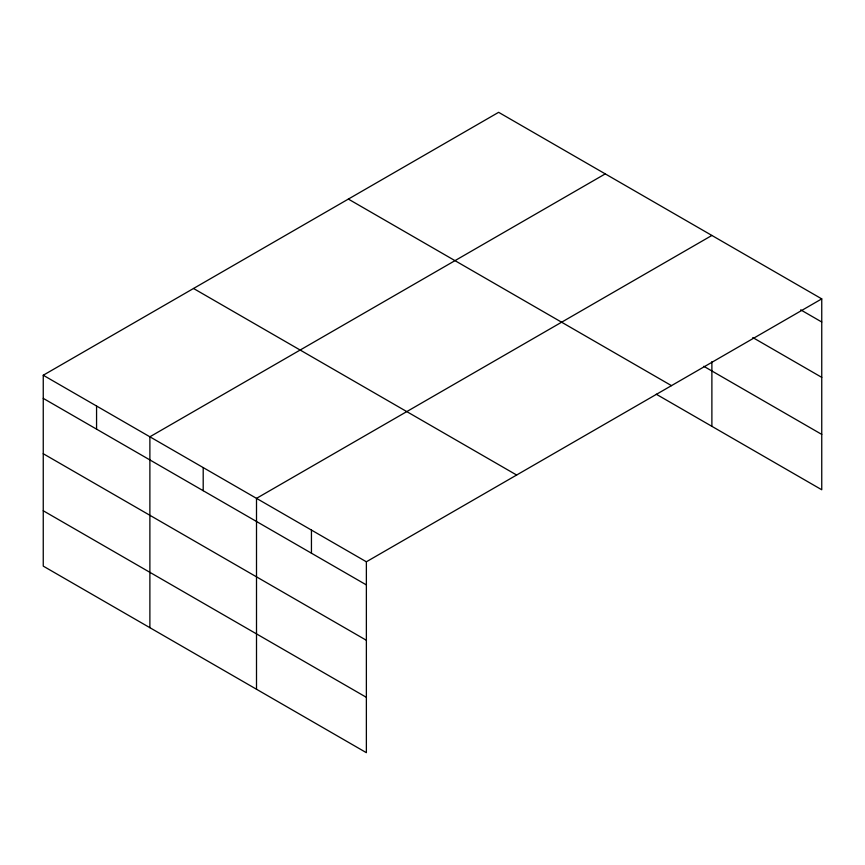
<?xml version="1.0" encoding="UTF-8"?>
<svg xmlns="http://www.w3.org/2000/svg" width="865" height="865" viewBox="0 0 865 865"><rect width="100%" height="100%" fill="white"/><g stroke="black" fill="none" stroke-linecap="round" stroke-linejoin="round"><path stroke-width="1.3" d="M821.75 298.879L498.629 112.32L43.25 375.237L43.25 566.121L366.371 752.68L366.371 561.785L821.75 298.879L821.75 489.763L656.254 394.213M605.262 173.887L149.883 436.793L149.883 627.687M711.884 235.453L256.505 498.359L256.505 689.243M800.709 309.854L821.75 322.007M752.799 337.555L821.75 377.367M703.775 366.295L821.75 434.403M348.357 199.08L671.478 385.639M193.522 288.478L516.643 475.026M43.25 375.237L366.371 561.785M43.25 398.365L366.371 584.913M43.25 453.725L366.371 640.273M43.25 510.761L366.371 697.32M711.884 361.689L711.884 426.337M311.443 530.072L311.443 553.2M203.199 467.576L203.199 490.704M96.566 406.02L96.566 429.148"/></g></svg>
